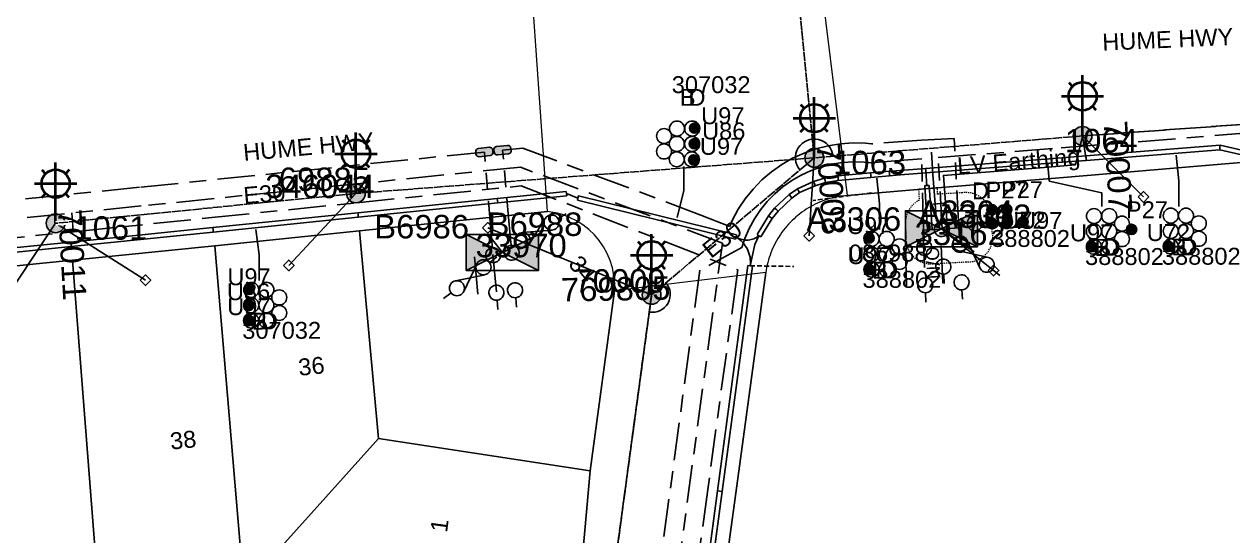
# Model space of a CAD drawing. Header units: metres. Extents: x 307881 to 309377, y 6244646 to 6245709.
# Drawn here: x 308327.4 to 308456.1, y 6245365.6 to 6245420.1 of the extents above; entities that cross this region are included whole.
import ezdxf
from ezdxf.enums import TextEntityAlignment as Align

# ---------------------------------------------------------------- set-up
doc = ezdxf.new("R2010")
doc.units = ezdxf.units.M
for name, pattern in [('Cable Exist OH', [1, 1, 0]), ('Cable Exist UG', [8.2, 4, -1.2, 1.8, -1.2]), ('DASHED', [0.75, 0.5, -0.25]), ('HIDDEN', [0.375, 0.25, -0.125]), ('HIDDEN2', [0.1875, 0.125, -0.0625])]:
    doc.linetypes.add(name, pattern=pattern)
doc.layers.get('0').update_dxf_attribs({"color": 6})
for name, color, linetype in [('_User Miscellaneous7', 7, 'Continuous'), ('Duct_SP_EXT', 7, 'Continuous'), ('Equip_HV_EXT', 7, 'Continuous'), ('Equip_LV_EXT', 7, 'Continuous'), ('Equip_SP_SL_EXT', 7, 'Continuous'), ('Mains_HV_EXT', 7, 'Continuous'), ('Mains_LV_EXT', 7, 'Continuous'), ('Mains_SL_EXT', 7, 'Continuous'), ('Services_SP_EXT', 7, 'Continuous'), ('Sub_SP_EXT', 7, 'Continuous'), ('SupportsOH_SP_TR_HV_LV_SL_EXT', 7, 'Continuous'), ('Trench_SP_EXT', 7, 'Continuous')]:
    doc.layers.add(name, color=color, linetype=linetype)
for name, color, linetype, lineweight in [('Cadastre Buildings_SP_EXT', 9, 'Continuous', 5), ('Cadastre Land Parcels_SP_EXT', 9, 'Continuous', 5), ('Cadastre Other Property_SP_EXT', 9, 'HIDDEN', 5), ('Cadastre Roads_SP_EXT', 9, 'Continuous', 5)]:
    doc.layers.add(name, color=color, linetype=linetype, lineweight=lineweight)
doc.layers.add('UNKNOWN_FEATURES', color=1, linetype='DASHED', plot=False)
doc.styles.add('iecARIAL', font='arial.ttf', dxfattribs={"height": 2})
doc.styles.add('POLE_LABEL', font='arial.ttf')
doc.styles.get("Standard").update_dxf_attribs({"font": 'arial.ttf'})
doc.styles.add('SWITCH_LABEL', font='arial.ttf', dxfattribs={"height": 2.5})
doc.linetypes.add('Cable E UG', pattern='A,6,-0.5,["E",Standard,S=1.7,R=0,X=0.5,Y=-1],-2.9', length=9.4)

# ---------------------------------------------------------------- blocks, each defined once
blk = doc.blocks.new('SUB_PADMOUNT_EXT')
for points in [[(0, 0), (-3.84, 1.92), (-3.84, -1.92)], [(0, 0), (3.84, 1.92), (3.84, -1.92)]]:
    blk.add_hatch(color=256).paths.add_polyline_path(points)
for p, q in [((3.84, 1.92), (-3.84, -1.92)), ((-3.84, 1.92), (3.84, -1.92))]:
    blk.add_line(p, q)
blk.add_lwpolyline([(-3.84, -1.92), (3.84, -1.92), (3.84, 1.92), (-3.84, 1.92)], close=True)
for tag, height, flags, p in [('ASSET_NUM', 2.5, 8, (2, 2)), ('STREET_CODE', 0.2, 9, (1.5, 0)), ('CONSTRUCTED_VOLTAGE', 0.2, 9, (1.5, -0.2)), ('OPERATING_VOLTAGE', 0.2, 9, (1.5, -0.6)), ('ORIENTATION', 0.2, 9, (1.5, -0.8)), ('OWNED_BY', 0.2, 9, (1.5, -1)), ('OPERATED_BY', 0.2, 9, (1.5, -1.2)), ('NO_PHASES', 0.2, 9, (1.5, -0.4)), ('SECONDARY_VOLTAGE', 0.2, 9, (1.5, -1.6)), ('STATE', 0.2, 9, (1.5, -1.8)), ('SUBSTATION_TYPE', 0.2, 9, (1.5, -2.2)), ('MAINTAINED_BY', 0.2, 9, (1.5, -1.4)), ('PARENT', 0.2, 9, (1.5, -2)), ('USAGE', 0.2, 9, (1.5, -2.4)), ('LEGEND', 0.2, 9, (1.5, -2.6)), ('STREETNAME', 0.2, 9, (1.5, -3)), ('SUBURB', 0.2, 9, (1.5, -3.2)), ('Z', 0.2, 1, (1.5, -3.6)), ('LOCATION', 0.2, 9, (1.5, -2.8)), ('NOTES', 0.2, 9, (1.5, -3.4))]:
    blk.add_attdef(tag, text='', height=height, dxfattribs=dict(flags=flags)).set_placement(p, align=Align.MIDDLE_LEFT)
blk = doc.blocks.new('DUCT_EXT')
blk.add_circle((0, 0.8), 0.8)
at = {"flags": 1}
blk.add_attdef('Z', (0, 0), '', height=0.2, dxfattribs=at)
at = {"flags": 9}
for tag, p in [('DUCT_CODE', (0, 0)), ('XSECT_TYPE', (0, -0.2)), ('STATE', (0, -0.6)), ('FB_REFERENCE', (0, -0.4)), ('NOTES', (0, -0.8))]:
    blk.add_attdef(tag, text='', height=0.2, dxfattribs=at).set_placement(p, align=Align.MIDDLE_LEFT)
blk = doc.blocks.new('SL_LANTERN_EXT')
at = {"lineweight": 40}
for p, q in [((0, 1.97), (0, 6.47)), ((-1.46, 5.68), (-1.06, 5.28)), ((1.46, 5.68), (1.06, 5.28)), ((-2.25, 4.22), (2.25, 4.22)), ((-1.46, 2.76), (-1.06, 3.16)), ((0, 0), (0, 2.72)), ((1.46, 2.76), (1.06, 3.16))]:
    blk.add_line(p, q, dxfattribs=at)
blk.add_circle((0, 4.22), 1.5, dxfattribs=at)
at = {"color": 7, "style": 'iecARIAL', "flags": 8}
blk.add_attdef('ASSET_NUM', (1.5, 1.5), '', height=2.5, dxfattribs=at)
for tag, p, height, flags in [('CONSTRUCTED_VOLTAGE', (0.98, -0.65), 0.2, 9), ('CONTROL_TYPE', (0.98, -0.85), 0.2, 9), ('LANTERN_PURPOSE', (0.98, -1.05), 0.2, 9), ('LANTERN_TYPE', (0.98, -1.25), 0.2, 9), ('NO_PHASES', (0.98, -1.45), 0.2, 9), ('LNUMBER', (2.18, -3.25), 2.5, 8), ('OPERATING_VOLTAGE', (0.98, -1.65), 0.2, 9), ('ORIENTATION', (0.98, -1.85), 0.2, 9), ('OWNED_BY', (0.98, -2.05), 0.2, 9), ('STATE', (0.98, -2.25), 0.2, 9), ('USAGE', (0.98, -2.45), 0.2, 9), ('CEXIST', (0.98, -2.65), 0.2, 9), ('CNEW', (0.98, -2.85), 0.2, 9), ('CNUMBER', (0.98, -3.05), 0.2, 9), ('CREMOVE', (0.98, -3.25), 0.2, 9), ('CREPLACE', (0.98, -3.45), 0.2, 9), ('LKINGHEIGHT', (0.98, -3.65), 0.2, 9), ('LBRACKET', (0.98, -3.85), 0.2, 9), ('LBRACKETVOCAB', (0.98, -4.05), 0.2, 9), ('LCATEGORY', (0.98, -4.25), 0.2, 9), ('LCHARGE1', (0.98, -4.45), 0.2, 9), ('LCHARGE1PERCENT', (0.98, -4.65), 0.2, 9), ('LCHARGE2', (0.98, -4.85), 0.2, 9), ('LCHARGE2PERCENT', (0.98, -5.05), 0.2, 9), ('LCHARGE3', (0.98, -5.25), 0.2, 9), ('LCHARGE3PERCENT', (0.98, -5.45), 0.2, 9), ('LEXIST', (0.98, -5.65), 0.2, 9), ('LLAMP', (0.98, -5.85), 0.2, 9), ('LLAMPVOCAB', (0.98, -6.05), 0.2, 9), ('LMAST', (0.98, -6.25), 0.2, 9), ('LMASTVOCAB', (0.98, -6.45), 0.2, 9), ('LNEW', (0.98, -6.65), 0.2, 9), ('LANTNUMBER', (0.98, -6.85), 0.2, 9), ('LOUTREACH', (0.98, -7.25), 0.2, 9), ('LOUTREACHVOCAB', (0.98, -7.45), 0.2, 9), ('LRATECODE', (0.98, -7.65), 0.2, 9), ('LREMOVE', (0.98, -7.85), 0.2, 9), ('LREPLACE', (0.98, -8.05), 0.2, 9), ('LTYPE', (0.98, -8.25), 0.2, 9), ('LTYPEVOCAB', (0.98, -8.45), 0.2, 9), ('LEGEND', (0.98, -8.65), 0.2, 9), ('LOCATION', (0.98, -8.85), 0.2, 9), ('NOTES', (0.98, -9.05), 0.2, 9), ('STREETNAME', (0.98, -9.25), 0.2, 9), ('SUBURB', (0.98, -9.45), 0.2, 1)]:
    blk.add_attdef(tag, p, '', height=height, dxfattribs=dict(flags=flags))
blk = doc.blocks.new('CCP_EXT')
at = {"flags": 9}
for tag, p in [('STATE', (0, -1.8)), ('LEGEND', (0, -1.4)), ('LIFE_SUPPORT', (0, -1.6)), ('NOTES', (0, -2))]:
    blk.add_attdef(tag, text='', height=0.2, dxfattribs=at).set_placement(p, align=Align.MIDDLE_LEFT)
blk.add_wipeout([(0, 0.57), (0.57, 0), (0, -0.57), (-0.57, 0)])
blk.add_lwpolyline([(-0.57, 0), (0, 0.57), (0.57, 0), (0, -0.57), (-0.57, 0)])
at = {"flags": 1}
blk.add_attdef('Z', (0, 0), '', height=0.2, dxfattribs=at)
at = {"flags": 9}
for tag, p in [('CCP_TYPE', (0, 0)), ('CONSTRUCTED_VOLTAGE', (0, -0.2)), ('OPERATING_VOLTAGE', (0, -0.6)), ('ORIENTATION', (0, -0.8)), ('OWNED_BY', (0, -1)), ('NO_PHASES', (0, -0.4)), ('USAGE', (0, -1.2))]:
    blk.add_attdef(tag, text='', height=0.2, dxfattribs=at).set_placement(p, align=Align.MIDDLE_LEFT)
blk = doc.blocks.new('POLE_EXT')
blk.add_hatch(color=256).paths.add_polyline_path([(-1, 0, 1), (1, 0, 1)])
blk.add_lwpolyline([(-1, 0, 1), (1, 0, 1)], format="xyb", close=True)
for tag, height, flags, p in [('pNumber', 2.5, 8, (-17.84, 2.07)), ('OWNED_BY', 0.2, 9, (1.35, -0.4)), ('SPECIAL_USE', 0.2, 9, (1.35, -0.8)), ('STATE', 0.2, 9, (1.35, -1)), ('PARENT', 0.2, 9, (1.35, -0.6)), ('USAGE', 0.2, 9, (1.35, -1.2)), ('cLV', 0.2, 9, (1.35, -1.4)), ('hDepth', 0.2, 9, (1.35, -1.6)), ('hDia', 0.2, 9, (1.35, -1.8)), ('cHV', 0.2, 9, (1.35, -2)), ('LBRACKET', 0.2, 9, (1.35, -2.2)), ('LExisting', 0.2, 9, (1.35, -2.4)), ('LANTNUMBER', 0.2, 9, (1.35, -2.6)), ('cLinedev', 0.2, 9, (1.35, -3.4)), ('pExisting', 0.2, 9, (1.35, -3.8)), ('LOther', 0.2, 9, (1.35, -2.8)), ('LRemove', 0.2, 9, (1.35, -3)), ('LEGEND', 0.2, 9, (1.35, -3.2)), ('LOCATION', 0.2, 9, (1.35, -3.6)), ('pFooting', 0.2, 9, (1.35, -4.4)), ('pNew', 0.2, 9, (1.35, -4.6)), ('pRelocate', 0.2, 9, (1.35, -5)), ('pRemove', 0.2, 9, (1.35, -5.2)), ('PFNUMBER', 0.2, 9, (1.35, -4)), ('NEWPFNUMBER', 0.2, 9, (1.35, -4.2)), ('pReplace', 0.2, 9, (1.35, -5.4)), ('pStay', 0.2, 9, (1.35, -5.6)), ('pType', 0.2, 9, (1.35, -5.8)), ('cspan', 0.2, 9, (1.35, -6)), ('STREETNAME', 0.2, 9, (1.35, -6.2)), ('SUBURB', 0.2, 9, (1.35, -6.4)), ('OPERATED_BY', 0.2, 9, (1.36, -7.01)), ('NOTES', 0.2, 9, (1.35, -6.6)), ('MAINTAINED_BY', 0.2, 9, (1.36, -6.81))]:
    blk.add_attdef(tag, text='', height=height, dxfattribs=dict(flags=flags)).set_placement(p, align=Align.MIDDLE_LEFT)
at = {"style": 'POLE_LABEL'}
for tag, height, flags, p in [('ASSET_NUM', 2.5, 8, (2, 2)), ('STRUCTURE_PLANT_NUMBER', 0.2, 9, (1.35, 0.03)), ('STREET_CODE', 0.2, 9, (1.35, -0.2))]:
    blk.add_attdef(tag, text='', height=height, dxfattribs=dict(at, flags=flags)).set_placement(p, align=Align.MIDDLE_LEFT)
at = {"flags": 1}
blk.add_attdef('Z', (1.35, -7.33), '', height=0.2, dxfattribs=at)
blk = doc.blocks.new('HV_STJ_EXT')
h = blk.add_hatch(color=256)
edge = h.paths.add_edge_path()
edge.add_ellipse((-0.59, 0.13), major_axis=(0.226, 0.226), ratio=1, start_angle=45, end_angle=135)
edge.add_line((-0.91, 0.13), (-0.91, -0.13))
edge.add_ellipse((-0.59, -0.13), major_axis=(0.226, 0.226), ratio=1, start_angle=135, end_angle=225)
edge.add_line((-0.59, -0.45), (0.59, -0.45))
edge.add_ellipse((0.59, -0.13), major_axis=(-0.226, 0.226), ratio=1, start_angle=135, end_angle=225)
edge.add_line((0.91, -0.13), (0.91, 0.13))
edge.add_ellipse((0.59, 0.13), major_axis=(-0.226, 0.226), ratio=1, start_angle=225, end_angle=315)
edge.add_line((0.59, 0.45), (-0.59, 0.45))
blk.add_lwpolyline([(-0.91, 0.13), (-0.91, -0.13, 0.414214), (-0.59, -0.45), (0.59, -0.45, 0.414214), (0.91, -0.13), (0.91, 0.13, 0.414214), (0.59, 0.45), (-0.59, 0.45, 0.414214)], format="xyb", close=True)
for tag, flags, p in [('ORIENTATION', 9, (1.5, 0)), ('Z', 1, (1.5, -0.8)), ('USAGE', 9, (1.5, -0.2)), ('LEGEND', 9, (1.5, -0.4)), ('NOTES', 9, (1.5, -0.6))]:
    blk.add_attdef(tag, text='', height=0.2, dxfattribs=dict(flags=flags)).set_placement(p, align=Align.MIDDLE_LEFT)
blk = doc.blocks.new('LV_UG_DFUSE_CLOSED_EXT')
for points in [[(1, 0), (0, 0)], [(5.04, 0.73), (2.16, -0.72)], [(5.05, -0.71), (2.16, 0.72)], [(6.2, 0.01), (7.2, 0.01)]]:
    blk.add_lwpolyline(points)
for centre in [(1.8, 0), (5.4, 0.01)]:
    blk.add_circle(centre, 0.8)
at = {"flags": 9}
for tag, p in [('ACTUAL_STATUS', (0, 0)), ('CONSTRUCTED_VOLTAGE', (0, -0.2)), ('OPERATING_VOLTAGE', (0, -0.6)), ('ORIENTATION', (0, -0.8)), ('STATE', (0, -1)), ('SWITCH_TYPE', (0, -1.2)), ('NO_PHASES', (0, -0.4)), ('USAGE', (0, -1.4)), ('NOTES', (0, -1.6))]:
    blk.add_attdef(tag, text='', height=0.2, dxfattribs=at).set_placement(p, align=Align.MIDDLE_LEFT)
at = {"flags": 1}
blk.add_attdef('Z', (0, 0), '', height=0.2, dxfattribs=at)
blk = doc.blocks.new('SWG_HOLEC_SU_EXT')
blk.add_line((1.8, -2), (5.8, -2))
for points in [[(1, 0), (0, 0)], [(6.6, 0), (7.6, 0)]]:
    blk.add_lwpolyline(points)
for points in [[(1.8, -0.8, 1), (1.8, 0.8, 1)], [(5.8, -0.8, 1), (5.8, 0.8, 1)]]:
    blk.add_lwpolyline(points, format="xyb", close=True)
at = {"style": 'SWITCH_LABEL', "flags": 8}
blk.add_attdef('ASSET_NUM', text='', height=2.5, rotation=179.9544, dxfattribs=at).set_placement((-2.4, 0), align=Align.MIDDLE_LEFT)
at = {"flags": 1}
blk.add_attdef('Z', (0, 0), '', height=0.2, dxfattribs=at)
at = {"flags": 9}
for tag, p in [('ACTUAL_STATUS', (0, -0.4)), ('CONSTRUCTED_VOLTAGE', (0, -0.6)), ('OPERATING_VOLTAGE', (0, -1)), ('ORIENTATION', (0, -1.2)), ('NO_PHASES', (0, -0.8)), ('OWNED_BY', (0, -1.4)), ('STATE', (0, -1.8)), ('SWITCH_TYPE', (0, -2)), ('STREETNAME', (0, -2.6)), ('PARENT', (0, -1.6)), ('USAGE', (0, -2.2)), ('LOCATION', (0, -2.4)), ('SUBURB', (0, -2.8)), ('NOTES', (0, -3))]:
    blk.add_attdef(tag, text='', height=0.2, dxfattribs=at).set_placement(p, align=Align.MIDDLE_LEFT)
at = {"style": 'SWITCH_LABEL', "flags": 9}
blk.add_attdef('STREET_CODE', text='', height=0.2, dxfattribs=at).set_placement((0, -0.2), align=Align.MIDDLE_LEFT)
blk = doc.blocks.new('SWG_HOLEC_SU_NO_EXT')
blk.add_line((1.8, -2), (5.8, -2))
for points in [[(1, 0), (0, 0)], [(6.6, 0), (7.6, 0)]]:
    blk.add_lwpolyline(points)
for points in [[(1.8, -0.8, 1), (1.8, 0.8, 1)], [(5.8, -0.8, 1), (5.8, 0.8, 1)]]:
    blk.add_lwpolyline(points, format="xyb", close=True)
at = {"insert": (5.31, -3.64), "char_height": 1.4, "width": 3.8863, "attachment_point": 1, "rotation": 180}
blk.add_mtext('{\\fArial|b0|i0|c0|p34;N/O}', dxfattribs=at)
at = {"style": 'SWITCH_LABEL', "flags": 8}
blk.add_attdef('ASSET_NUM', text='', height=2.5, rotation=179.9544, dxfattribs=at).set_placement((-2.4, 0), align=Align.MIDDLE_LEFT)
at = {"flags": 1}
blk.add_attdef('Z', (0, 0), '', height=0.2, dxfattribs=at)
at = {"flags": 9}
for tag, p in [('ACTUAL_STATUS', (0, -0.4)), ('CONSTRUCTED_VOLTAGE', (0, -0.6)), ('OPERATING_VOLTAGE', (0, -1)), ('ORIENTATION', (0, -1.2)), ('NO_PHASES', (0, -0.8)), ('OWNED_BY', (0, -1.4)), ('STATE', (0, -1.8)), ('SWITCH_TYPE', (0, -2)), ('STREETNAME', (0, -2.6)), ('PARENT', (0, -1.6)), ('USAGE', (0, -2.2)), ('LOCATION', (0, -2.4)), ('SUBURB', (0, -2.8)), ('NOTES', (0, -3))]:
    blk.add_attdef(tag, text='', height=0.2, dxfattribs=at).set_placement(p, align=Align.MIDDLE_LEFT)
at = {"style": 'SWITCH_LABEL', "flags": 9}
blk.add_attdef('STREET_CODE', text='', height=0.2, dxfattribs=at).set_placement((0, -0.2), align=Align.MIDDLE_LEFT)
blk = doc.blocks.new('End Shackle_EXT')
at = {"flags": 9}
for tag, p in [('OWNED_BY', (0, -1)), ('STATE', (0, -1.2)), ('USAGE', (0, -1.4)), ('NOTES', (0, -1.6))]:
    blk.add_attdef(tag, text='', height=0.2, dxfattribs=at).set_placement(p, align=Align.MIDDLE_LEFT)
blk.add_wipeout([(0, 0.25), (1.81, 0.25), (1.82, -0.25), (0, -0.25)])
blk.add_line((1.81, -1), (1.81, 1))
at = {"flags": 1}
blk.add_attdef('Z', (0, 0), '', height=0.2, dxfattribs=at)
at = {"flags": 9}
for tag, p in [('CONNECTOR_TYPE', (0, 0)), ('CONSTRUCTED_VOLTAGE', (0, -0.2)), ('OPERATING_VOLTAGE', (0, -0.6)), ('ORIENTATION', (0, -0.8)), ('NO_PHASES', (0, -0.4))]:
    blk.add_attdef(tag, text='', height=0.2, dxfattribs=at).set_placement(p, align=Align.MIDDLE_LEFT)
blk = doc.blocks.new('CABLE_LARGE_EXT')
h = blk.add_hatch(color=256)
edge = h.paths.add_edge_path()
edge.add_arc((0, 0.55), 0.55, 0, 360)
blk.add_circle((0, 0.55), 0.55)
at = {"flags": 1}
blk.add_attdef('Z', (0, 0), '', height=0.2, dxfattribs=at)
at = {"flags": 9}
for tag, p in [('COND_CODE', (0, 0)), ('STATE', (0, -0.4)), ('XSECT_SIZE', (0, -0.6)), ('FB_REFERENCE', (0, -0.2)), ('NOTES', (0, -0.8))]:
    blk.add_attdef(tag, text='', height=0.2, dxfattribs=at).set_placement(p, align=Align.MIDDLE_LEFT)

msp = doc.modelspace()

# ---------------------------------------------------------------- linework, layer by layer
at = {"layer": '_User Miscellaneous7'}
for points in [[(308442.15, 6245400.64), (308442.15, 6245402.1), (308436.57, 6245403.35), (308436.4, 6245405.15)], [(308450.36, 6245400.65), (308450.36, 6245403.38), (308450.07, 6245406.11)], [(308397.66, 6245404.89), (308397.65, 6245402.34), (308396.92, 6245399.46)], [(308418.48, 6245398.18), (308418.48, 6245400.92), (308418.2, 6245403.65)], [(308427.57, 6245398.77), (308426.84, 6245398.71), (308425.49, 6245400.98), (308424.2, 6245400.89)], [(308352.42, 6245392.75), (308352.42, 6245395.49), (308352.05, 6245398.17)]]:
    msp.add_lwpolyline(points, dxfattribs=at)
at = {"layer": 'Cadastre Land Parcels_SP_EXT', "linetype": 'Continuous'}
for points in [[(308390.25, 6245391.67), (308390.26, 6245392.48), (308390.19, 6245393.29), (308390.04, 6245394.09), (308389.8, 6245394.87), (308389.49, 6245395.62), (308389.1, 6245396.33), (308388.64, 6245397), (308388.12, 6245397.62), (308387.53, 6245398.19), (308386.89, 6245398.69), (308386.2, 6245399.12), (308385.47, 6245399.48), (308384.71, 6245399.77), (308383.93, 6245399.97), (308383.12, 6245400.09), (308363.12, 6245398.05), (308365.13, 6245375.92), (308387.66, 6245372.5), (308390.25, 6245391.67)], [(308365.13, 6245375.92), (308363.12, 6245398.05), (308347.68, 6245396.46), (308350.77, 6245359.97), (308365.13, 6245375.92)], [(308350.77, 6245359.97), (308347.68, 6245396.46), (308332.55, 6245394.92), (308335.11, 6245362.14), (308348.96, 6245360.22), (308350.77, 6245359.97)], [(308335.11, 6245362.14), (308332.55, 6245394.92), (308323.74, 6245394.04), (308319.57, 6245392.57), (308316.45, 6245389.63), (308314.67, 6245384.57), (308312.09, 6245365.36), (308335.11, 6245362.14)], [(308387.66, 6245372.5), (308365.13, 6245375.92), (308350.77, 6245359.97), (308386.11, 6245355.04), (308387.66, 6245372.5)]]:
    msp.add_lwpolyline(points, close=True, dxfattribs=at)
at = {"layer": 'Cadastre Roads_SP_EXT', "linetype": 'Continuous'}
msp.add_lwpolyline([(308403.17, 6245370.1), (308406.38, 6245393.6), (308397.17, 6245392.5), (308390.25, 6245391.67), (308387.66, 6245372.5), (308386.11, 6245355.04), (308383.65, 6245337.43), (308381.09, 6245319.11), (308378.8, 6245302.71), (308375.87, 6245281.67), (308373.01, 6245264.18), (308379.9, 6245262.97), (308388.45, 6245261.46), (308390.98, 6245279.58), (308393.7, 6245300.19), (308396.03, 6245317.85), (308398.42, 6245335.27), (308400.84, 6245353.04), (308403.17, 6245370.1)], close=True, dxfattribs=at)
at = {"layer": 'Duct_SP_EXT'}
for p, q in [((308440.46, 6245406.02), (308454.76, 6245407.16)), ((308440.5, 6245405.54), (308454.73, 6245406.68)), ((308454.73, 6245406.68), (308454.74, 6245406.92)), ((308454.73, 6245406.68), (308460.39, 6245405.36)), ((308454.76, 6245407.16), (308454.74, 6245406.92)), ((308454.76, 6245407.16), (308460.43, 6245405.85)), ((308423.39, 6245404.69), (308437.93, 6245405.81)), ((308423.43, 6245404.21), (308437.97, 6245405.34)), ((308437.93, 6245405.81), (308440.46, 6245406.02)), ((308437.93, 6245405.81), (308437.95, 6245405.57)), ((308437.97, 6245405.34), (308437.95, 6245405.57)), ((308437.97, 6245405.34), (308440.5, 6245405.54)), ((308440.46, 6245406.02), (308440.48, 6245405.78)), ((308440.46, 6245406.02), (308440.48, 6245405.78)), ((308440.5, 6245405.54), (308440.48, 6245405.78)), ((308440.5, 6245405.54), (308440.48, 6245405.78)), ((308412.63, 6245403.64), (308414.04, 6245403.89)), ((308414.04, 6245403.89), (308417.54, 6245404.22)), ((308414.04, 6245403.89), (308414.07, 6245403.65)), ((308417.54, 6245404.22), (308419.52, 6245404.39)), ((308417.54, 6245404.22), (308417.56, 6245403.98)), ((308417.58, 6245403.74), (308417.56, 6245403.98)), ((308417.58, 6245403.74), (308419.56, 6245403.91)), ((308419.52, 6245404.39), (308420.21, 6245404.44)), ((308419.52, 6245404.39), (308419.54, 6245404.15)), ((308419.56, 6245403.91), (308419.54, 6245404.15)), ((308419.56, 6245403.91), (308420.25, 6245403.96)), ((308420.21, 6245404.44), (308423.39, 6245404.69)), ((308420.21, 6245404.44), (308420.21, 6245404.44)), ((308420.21, 6245404.44), (308420.23, 6245404.2)), ((308420.21, 6245404.44), (308420.23, 6245404.2)), ((308420.25, 6245403.96), (308420.23, 6245404.2)), ((308420.25, 6245403.96), (308420.23, 6245404.2)), ((308420.25, 6245403.96), (308423.43, 6245404.21)), ((308420.25, 6245403.96), (308420.25, 6245403.96)), ((308423.39, 6245404.69), (308423.41, 6245404.45)), ((308423.39, 6245404.69), (308423.41, 6245404.45)), ((308423.43, 6245404.21), (308423.41, 6245404.45)), ((308423.43, 6245404.21), (308423.41, 6245404.45)), ((308408.86, 6245401.91), (308409.74, 6245402.53)), ((308409.74, 6245402.53), (308411.47, 6245403.29)), ((308409.74, 6245402.53), (308409.86, 6245402.32)), ((308409.98, 6245402.11), (308411.64, 6245402.84)), ((308411.47, 6245403.29), (308412.63, 6245403.64)), ((308411.47, 6245403.29), (308411.55, 6245403.07)), ((308411.64, 6245402.84), (308411.55, 6245403.07)), ((308411.64, 6245402.84), (308412.74, 6245403.18)), ((308412.63, 6245403.64), (308412.69, 6245403.41)), ((308412.74, 6245403.18), (308412.69, 6245403.41)), ((308412.74, 6245403.18), (308414.1, 6245403.42)), ((308414.1, 6245403.42), (308414.07, 6245403.65)), ((308414.1, 6245403.42), (308417.58, 6245403.74)), ((308423.3, 6245402.86), (308423.54, 6245402.87)), ((308423.6, 6245398.18), (308423.3, 6245402.86)), ((308423.78, 6245402.89), (308423.54, 6245402.87)), ((308424.08, 6245398.21), (308423.78, 6245402.89)), ((308377.78, 6245401.5), (308362.93, 6245399.98)), ((308385.12, 6245402.25), (308377.78, 6245401.5)), ((308377.78, 6245401.5), (308377.81, 6245401.26)), ((308377.78, 6245401.5), (308377.81, 6245401.26)), ((308377.83, 6245401.02), (308377.81, 6245401.26)), ((308377.83, 6245401.02), (308377.81, 6245401.26)), ((308385.17, 6245401.77), (308377.83, 6245401.02)), ((308385.12, 6245402.25), (308385.15, 6245402.01)), ((308385.17, 6245401.77), (308385.15, 6245402.01)), ((308386.31, 6245401.31), (308386.37, 6245401.54)), ((308386.31, 6245401.31), (308403.15, 6245397.16)), ((308386.42, 6245401.77), (308386.37, 6245401.54)), ((308386.42, 6245401.77), (308403.27, 6245397.62)), ((308407.32, 6245400.47), (308408.86, 6245401.91)), ((308407.68, 6245400.14), (308409.16, 6245401.53)), ((308408.86, 6245401.91), (308409.01, 6245401.72)), ((308409.16, 6245401.53), (308409.01, 6245401.72)), ((308409.16, 6245401.53), (308409.98, 6245402.11)), ((308409.98, 6245402.11), (308409.86, 6245402.32)), ((308362.93, 6245399.98), (308347.48, 6245398.39)), ((308362.93, 6245399.98), (308362.95, 6245399.74)), ((308406.65, 6245399.64), (308407.32, 6245400.47)), ((308407.04, 6245399.36), (308407.68, 6245400.14)), ((308407.32, 6245400.47), (308407.5, 6245400.3)), ((308407.68, 6245400.14), (308407.5, 6245400.3)), ((308362.98, 6245399.5), (308347.53, 6245397.91)), ((308362.98, 6245399.5), (308362.95, 6245399.74)), ((308405.44, 6245397.66), (308406.65, 6245399.64)), ((308405.85, 6245397.41), (308407.04, 6245399.36)), ((308406.65, 6245399.64), (308406.85, 6245399.5)), ((308407.04, 6245399.36), (308406.85, 6245399.5)), ((308347.48, 6245398.39), (308347.51, 6245398.15)), ((308347.53, 6245397.91), (308347.51, 6245398.15)), ((308403.15, 6245397.16), (308403.21, 6245397.39)), ((308403.27, 6245397.62), (308403.21, 6245397.39)), ((308405.44, 6245397.66), (308405.65, 6245397.53)), ((308405.85, 6245397.41), (308405.65, 6245397.53)), ((308423.6, 6245398.18), (308423.84, 6245398.19)), ((308424.08, 6245398.21), (308423.84, 6245398.19)), ((308332.36, 6245396.85), (308323.55, 6245395.97)), ((308332.4, 6245396.38), (308323.6, 6245395.49)), ((308332.36, 6245396.85), (308332.38, 6245396.62)), ((308332.4, 6245396.38), (308332.38, 6245396.62)), ((308401.25, 6245370.37), (308404.48, 6245394.35)), ((308401.73, 6245370.3), (308404.96, 6245394.29)), ((308404.48, 6245394.35), (308404.72, 6245394.32)), ((308404.96, 6245394.29), (308404.72, 6245394.32)), ((308398.92, 6245353.3), (308401.25, 6245370.37)), ((308401.25, 6245370.37), (308401.49, 6245370.33)), ((308401.73, 6245370.3), (308401.49, 6245370.33)), ((308399.4, 6245353.23), (308401.73, 6245370.3))]:
    msp.add_line(p, q, dxfattribs=at)
at = {"layer": 'Mains_HV_EXT', "linetype": 'Cable E UG'}
for points in [[(308425.66, 6245399.19), (308425.3, 6245403.94), (308425.3, 6245403.94), (308435.6, 6245404.74), (308439.36, 6245405.08), (308440.12, 6245408.12)], [(308424.17, 6245404.07), (308424.03, 6245406.44)], [(308424.54, 6245399.11), (308424.17, 6245404.06)]]:
    msp.add_lwpolyline(points, dxfattribs=at)
at = {"layer": 'Mains_HV_EXT', "linetype": 'Cable Exist UG'}
msp.add_lwpolyline([(308378.32, 6245395.73), (308379.15, 6245397.5), (308378.34, 6245406.64)], dxfattribs=at)
at = {"layer": 'Mains_LV_EXT', "linetype": 'Cable Exist OH'}
for points in [[(308405.95, 6245477.09), (308409.22, 6245431.61), (308409.79, 6245423.67), (308411.54, 6245405.82)], [(308475.7, 6245410.72), (308440.11, 6245408.15)], [(308440.11, 6245408.15), (308411.54, 6245405.82)], [(308411.54, 6245405.82), (308362.72, 6245402.03)], [(308390.07, 6245360.66), (308394.21, 6245391.22)]]:
    msp.add_lwpolyline(points, dxfattribs=at)
at = {"layer": 'Mains_LV_EXT', "linetype": 'Continuous'}
for points in [[(308413.53, 6245405.98, 1.37415), (308410.01, 6245404.53)], [(308394.01, 6245389.4, 0.699822), (308395.74, 6245392.51)]]:
    msp.add_lwpolyline(points, format="xyb", dxfattribs=at)
at = {"layer": 'Mains_SL_EXT', "linetype": 'Cable Exist OH'}
for points in [[(308440.11, 6245408.15), (308475.7, 6245410.72)], [(308440.11, 6245408.15), (308411.54, 6245405.82)], [(308411.54, 6245405.82), (308362.72, 6245402.03)], [(308394.21, 6245391.22), (308390.07, 6245360.66), (308385.46, 6245323.38), (308381.42, 6245295.11)]]:
    msp.add_lwpolyline(points, dxfattribs=at)
at = {"layer": 'Services_SP_EXT'}
msp.add_lwpolyline([(308330.74, 6245398.85), (308325.76, 6245391.34)], dxfattribs=at)
at = {"layer": 'Trench_SP_EXT', "linetype": 'Cable Exist UG'}
for points in [[(308440.45, 6245405.85), (308440.12, 6245408.15)], [(308423.52, 6245402.79), (308423.41, 6245404.44)], [(308385.15, 6245402.01), (308386.37, 6245401.54)], [(308405.65, 6245397.53), (308405.21, 6245396.58), (308404.72, 6245394.32)], [(308425.28, 6245398.11), (308428.64, 6245395.77)]]:
    msp.add_lwpolyline(points, dxfattribs=at)
for points in [[(308403.21, 6245397.39, -0.294795), (308404.72, 6245394.32)], [(308403.31, 6245397.35, 0.318192), (308405.65, 6245397.53)]]:
    msp.add_lwpolyline(points, format="xyb", dxfattribs=at)
at = {"layer": 'UNKNOWN_FEATURES'}
for points in [[(308417.64, 6245402.08), (308411.43, 6245401.29)], [(308404.72, 6245394.32), (308409.36, 6245394.26)]]:
    msp.add_lwpolyline(points, dxfattribs=at)

# ---------------------------------------------------------------- block references
at = {"layer": '_User Miscellaneous7'}
for name, p, rotation in [('DUCT_EXT', (308397.72, 6245408.93), 89.56263612789712), ('DUCT_EXT', (308399.34, 6245408.93), 89.56263612789712), ('DUCT_EXT', (308396.34, 6245408.13), 89.56263612789712), ('DUCT_EXT', (308397.7, 6245407.3), 89.56263612789712), ('DUCT_EXT', (308399.33, 6245407.29), 89.56263612789712), ('CABLE_LARGE_EXT', (308399.32, 6245407.31), 89.7258714784417), ('DUCT_EXT', (308396.34, 6245406.49), 89.56263612789712), ('DUCT_EXT', (308397.69, 6245405.66), 89.56263612789712), ('DUCT_EXT', (308399.3, 6245405.65), 89.56263612789712), ('CABLE_LARGE_EXT', (308399.26, 6245405.59), 89.56263612789712), ('DUCT_EXT', (308440.53, 6245399.62), 269.9999999999998), ('DUCT_EXT', (308442.15, 6245399.62), 269.9999999999998), ('DUCT_EXT', (308448.71, 6245399.66), 269.9999999999998), ('DUCT_EXT', (308450.33, 6245399.66), 269.9999999999998), ('DUCT_EXT', (308440.52, 6245397.98), 269.9999999999998), ('DUCT_EXT', (308442.15, 6245397.99), 269.9999999999998), ('DUCT_EXT', (308443.51, 6245398.81), 269.9999999999998), ('DUCT_EXT', (308448.7, 6245398.02), 269.9999999999998), ('DUCT_EXT', (308450.33, 6245398.02), 269.9999999999998), ('DUCT_EXT', (308451.69, 6245398.84), 269.9999999999998), ('DUCT_EXT', (308416.84, 6245397.19), 269.9999999999998), ('DUCT_EXT', (308418.45, 6245397.19), 269.9999999999998), ('DUCT_EXT', (308443.51, 6245397.16), 269.9999999999998), ('DUCT_EXT', (308451.69, 6245397.2), 269.9999999999998), ('DUCT_EXT', (308416.83, 6245395.55), 269.9999999999998), ('DUCT_EXT', (308418.46, 6245395.56), 269.9999999999998), ('DUCT_EXT', (308419.81, 6245396.38), 269.9999999999998), ('DUCT_EXT', (308440.52, 6245396.35), 269.9999999999998), ('CABLE_LARGE_EXT', (308440.52, 6245396.35), 269.9999999999998), ('DUCT_EXT', (308442.14, 6245396.35), 269.9999999999998), ('DUCT_EXT', (308448.7, 6245396.38), 269.9999999999998), ('CABLE_LARGE_EXT', (308448.7, 6245396.38), 269.9999999999998), ('DUCT_EXT', (308450.32, 6245396.39), 269.9999999999998), ('DUCT_EXT', (308419.82, 6245394.73), 269.9999999999998), ('DUCT_EXT', (308416.83, 6245393.92), 269.9999999999998), ('CABLE_LARGE_EXT', (308416.83, 6245393.92), 269.9999999999998), ('DUCT_EXT', (308418.45, 6245393.92), 269.9999999999998), ('DUCT_EXT', (308350.78, 6245391.76), 269.9999999999998), ('DUCT_EXT', (308352.39, 6245391.77), 269.9999999999998), ('DUCT_EXT', (308352.39, 6245390.13), 269.9999999999998), ('DUCT_EXT', (308353.75, 6245390.95), 269.9999999999998), ('DUCT_EXT', (308350.77, 6245390.13), 269.9999999999998), ('CABLE_LARGE_EXT', (308350.78, 6245390.11), 270.1632353381295), ('DUCT_EXT', (308353.76, 6245389.3), 269.9999999999998), ('DUCT_EXT', (308350.76, 6245388.49), 269.9999999999998), ('CABLE_LARGE_EXT', (308350.76, 6245388.49), 269.9999999999998), ('DUCT_EXT', (308352.39, 6245388.5), 269.9999999999998)]:
    msp.add_blockref(name, p, dxfattribs=dict(at, rotation=rotation))
for name, p in [('CABLE_LARGE_EXT', (308398.81, 6245408.43)), ('CABLE_LARGE_EXT', (308430.46, 6245399.74)), ('CABLE_LARGE_EXT', (308432.02, 6245399.78)), ('DUCT_EXT', (308428.64, 6245398.05)), ('CABLE_LARGE_EXT', (308430.35, 6245398.39)), ('CABLE_LARGE_EXT', (308432.11, 6245398.45)), ('CABLE_LARGE_EXT', (308433.78, 6245398.44)), ('CABLE_LARGE_EXT', (308445.33, 6245397.64)), ('CABLE_LARGE_EXT', (308417.36, 6245396.73)), ('CABLE_LARGE_EXT', (308351.35, 6245391.25))]:
    msp.add_blockref(name, p, dxfattribs=at)
at = {"layer": 'Equip_HV_EXT'}
for p, rotation in [((308376.4, 6245406.44), 185.8433630829591), ((308378.34, 6245406.64), 5.843363079563703)]:
    msp.add_blockref('HV_STJ_EXT', p, dxfattribs=dict(at, rotation=rotation))
at = {"layer": 'Equip_LV_EXT'}
for p, rotation in [((308378.95, 6245396.12), 31.24254429572883), ((308377.73, 6245395.27), 217.9909038303391)]:
    msp.add_blockref('LV_UG_DFUSE_CLOSED_EXT', p, dxfattribs=dict(at, rotation=rotation))
at = {"layer": 'Equip_SP_SL_EXT'}
ref = msp.add_blockref('SL_LANTERN_EXT', (308440.11, 6245408.15), dxfattribs=at)
ref.add_attrib('ASSET_NUM', '70007', dxfattribs={"layer": '0', "height": 2.5, "rotation": 273.418, "style": 'iecARIAL'}).set_placement((308441.61, 6245409.65), align=Align.BOTTOM_LEFT)
ref = msp.add_blockref('SL_LANTERN_EXT', (308411.54, 6245405.82), dxfattribs=at)
ref.add_attrib('ASSET_NUM', '70008', dxfattribs={"layer": '0', "height": 2.5, "rotation": 273.69, "style": 'iecARIAL'}).set_placement((308413.04, 6245407.32), align=Align.MIDDLE_LEFT)
ref = msp.add_blockref('SL_LANTERN_EXT', (308362.72, 6245402.03), dxfattribs=at)
ref.add_attrib('ASSET_NUM', '69885', dxfattribs={"layer": '0', "height": 2.5, "rotation": 359.9781, "style": 'iecARIAL'}).set_placement((308364.22, 6245403.53), align=Align.MIDDLE_RIGHT)
ref = msp.add_blockref('SL_LANTERN_EXT', (308330.74, 6245398.85), dxfattribs=at)
ref.add_attrib('ASSET_NUM', '70011', dxfattribs={"layer": '0', "height": 2.5, "rotation": 273.3213, "style": 'iecARIAL'}).set_placement((308332.24, 6245400.35), align=Align.MIDDLE_LEFT)
ref = msp.add_blockref('SL_LANTERN_EXT', (308394.21, 6245391.22), dxfattribs=at)
ref.add_attrib('ASSET_NUM', '70009', dxfattribs={"layer": '0', "height": 2.5, "rotation": 0.0823, "style": 'iecARIAL'}).set_placement((308395.71, 6245392.72), align=Align.MIDDLE_RIGHT)
at = {"layer": 'Services_SP_EXT'}
msp.add_blockref('CCP_EXT', (308430.64, 6245393.82), dxfattribs=at)
at = {"layer": 'Sub_SP_EXT'}
ref = msp.add_blockref('SUB_PADMOUNT_EXT', (308425.08, 6245398.27), dxfattribs=at)
ref.add_attrib('ASSET_NUM', '33162', dxfattribs={"layer": '0', "height": 2.5}).set_placement((308427.08, 6245399.02), align=Align.TOP_CENTER)
ref = msp.add_blockref('SUB_PADMOUNT_EXT', (308378.32, 6245395.73), dxfattribs=at)
ref.add_attrib('ASSET_NUM', '33970', dxfattribs={"layer": '0', "height": 2.5}).set_placement((308380.32, 6245396.48), align=Align.MIDDLE_CENTER)
at = {"layer": 'SupportsOH_SP_TR_HV_LV_SL_EXT'}
ref = msp.add_blockref('POLE_EXT', (308440.11, 6245408.15), dxfattribs=at)
ref.add_attrib('ASSET_NUM', '1064', dxfattribs={"layer": '0', "height": 2.5, "rotation": 359.9901, "style": 'POLE_LABEL'}).set_placement((308442.11, 6245408.9), align=Align.TOP_CENTER)
ref = msp.add_blockref('POLE_EXT', (308411.54, 6245405.82), dxfattribs=at)
ref.add_attrib('ASSET_NUM', '1063', dxfattribs={"layer": '0', "height": 2.5, "rotation": 359.9954, "style": 'POLE_LABEL'}).set_placement((308413.54, 6245406.57), align=Align.TOP_LEFT)
ref = msp.add_blockref('POLE_EXT', (308362.72, 6245402.03), dxfattribs=at)
ref.add_attrib('ASSET_NUM', '346044', dxfattribs={"layer": '0', "height": 2.5, "style": 'POLE_LABEL'}).set_placement((308364.72, 6245402.78), align=Align.MIDDLE_RIGHT)
ref = msp.add_blockref('POLE_EXT', (308330.74, 6245398.85), dxfattribs=at)
ref.add_attrib('ASSET_NUM', '1061', dxfattribs={"layer": '0', "height": 2.5, "rotation": 359.9809, "style": 'POLE_LABEL'}).set_placement((308332.74, 6245399.6), align=Align.TOP_LEFT)
ref = msp.add_blockref('POLE_EXT', (308394.21, 6245391.22), dxfattribs=at)
ref.add_attrib('ASSET_NUM', '769805', dxfattribs={"layer": '0', "height": 2.5, "rotation": 1, "style": 'POLE_LABEL'}).set_placement((308396.21, 6245391.97), align=Align.MIDDLE_RIGHT)

# ---------------------------------------------------------------- texts
at = {"layer": '_User Miscellaneous7'}
for s, p in [('307032', (308396.36, 6245412.71)), ('B', (308397.22, 6245411.36)), ('D', (308398.14, 6245411.36)), ('U97', (308399.49, 6245409.4)), ('U86', (308399.59, 6245407.78)), ('U97', (308399.36, 6245406.14)), ('D', (308428.33, 6245401.4)), ('P27', (308429.78, 6245401.49)), ('P27', (308431.42, 6245401.53)), ('U97', (308429.58, 6245398.23)), ('U72', (308431.56, 6245398.29)), ('U97', (308433.35, 6245398.25)), ('U97', (308415.03, 6245397.7)), ('U97', (308438.77, 6245396.93)), ('U72', (308446.95, 6245396.96)), ('388802', (308430.38, 6245396.33)), ('U97', (308415.07, 6245394.5)), ('388802', (308440.38, 6245394.41)), ('B', (308441.39, 6245395.38)), ('D', (308442.36, 6245395.4)), ('388802', (308448.56, 6245394.44)), ('B', (308449.57, 6245395.42)), ('D', (308450.54, 6245395.43)), ('U97', (308349.03, 6245392.25)), ('388802', (308416.68, 6245391.98)), ('B', (308417.7, 6245392.95)), ('D', (308418.67, 6245392.97)), ('U86', (308348.98, 6245390.66)), ('U97', (308349.01, 6245389.07)), ('307032', (308350.62, 6245386.55)), ('B', (308351.64, 6245387.52)), ('D', (308352.6, 6245387.54))]:
    msp.add_text(s, height=1.8, dxfattribs=at).set_placement(p)
for s, rotation, p in [('LV Earthing', 4.4642, (308426.83, 6245404.06)), ('E30', 4.7231, (308350.82, 6245400.9)), ('E30', 39.0122, (308400.55, 6245395.03))]:
    msp.add_text(s, height=1.8, rotation=rotation, dxfattribs=at).set_placement(p)
at = {"layer": 'Cadastre Land Parcels_SP_EXT'}
for s, rotation, p in [('34', 310.2206, (308385.25, 6245394.46)), ('36', 5.8833, (308356.68, 6245382.6)), ('38', 5.8045, (308343.02, 6245374.74)), ('1', 82.2606, (308372.42, 6245365.86))]:
    msp.add_text(s, height=1.8, rotation=rotation, dxfattribs=at).set_placement(p)
at = {"layer": 'Cadastre Other Property_SP_EXT'}
msp.add_text('086988', height=1.8, dxfattribs=at).set_placement((308415.22, 6245394.78))
at = {"layer": 'Cadastre Roads_SP_EXT'}
for rotation, p in [(2.5871, (308442.25, 6245417.22)), (5.2305, (308350.8, 6245405.48))]:
    msp.add_text('HUME HWY', height=1.8, rotation=rotation, dxfattribs=at).set_placement(p)

# ---------------------------------------------------------------- next in the draw order: block references
at = {"layer": 'Services_SP_EXT'}
for p in [(308446.59, 6245401.65), (308376.77, 6245398.35), (308410.98, 6245397.52), (308355.57, 6245394.36), (308430.64, 6245393.82), (308340.31, 6245392.79)]:
    msp.add_blockref('CCP_EXT', p, dxfattribs=at)

# ---------------------------------------------------------------- next in the draw order: linework, layer by layer
at = {"layer": 'Cadastre Other Property_SP_EXT', "linetype": 'HIDDEN2'}
msp.add_lwpolyline([(308422.65, 6245402.46), (308422.71, 6245401.32), (308422.71, 6245401.32, 0.286504), (308421.24, 6245398.76), (308421.24, 6245398.76), (308421.31, 6245397.39), (308421.31, 6245397.39, 0.491102), (308424.46, 6245394.57), (308424.46, 6245394.57), (308427.65, 6245394.74), (308427.65, 6245394.74, 0.499317), (308430.5, 6245397.9), (308430.5, 6245397.9), (308430.43, 6245399.27), (308430.43, 6245399.27, 0.468437), (308427.27, 6245402.09), (308427.27, 6245402.09), (308424.68, 6245401.95), (308424.64, 6245402.62), (308422.65, 6245402.46)], format="xyb", close=True, dxfattribs=at)
at = {"layer": 'Services_SP_EXT'}
msp.add_lwpolyline([(308425.08, 6245398.27), (308430.64, 6245393.82)], dxfattribs=at)

# ---------------------------------------------------------------- next in the draw order: block references
at = {"layer": 'Equip_HV_EXT'}
ref = msp.add_blockref('SWG_HOLEC_SU_EXT', (308425.04, 6245400.03), dxfattribs=dict(at, rotation=272.436648247519))
ref.add_attrib('ASSET_NUM', 'A3304', dxfattribs={"layer": '0', "height": 2.5, "style": 'SWITCH_LABEL'}).set_placement((308422.64, 6245401.28), align=Align.TOP_LEFT)
ref = msp.add_blockref('SWG_HOLEC_SU_NO_EXT', (308426.95, 6245398.35), dxfattribs=dict(at, rotation=272.7141216570975))
ref.add_attrib('ASSET_NUM', 'A3302', dxfattribs={"layer": '0', "height": 2.5, "style": 'SWITCH_LABEL'}).set_placement((308424.55, 6245399.6), align=Align.MIDDLE_LEFT)
at = {"layer": 'Equip_LV_EXT', "rotation": 321.0305725851896}
msp.add_blockref('LV_UG_DFUSE_CLOSED_EXT', (308425.7, 6245397.82), dxfattribs=at)
at = {"layer": 'Services_SP_EXT'}
for p in [(308446.59, 6245401.65), (308376.77, 6245398.35), (308410.98, 6245397.52), (308355.57, 6245394.36), (308340.31, 6245392.79)]:
    msp.add_blockref('CCP_EXT', p, dxfattribs=at)

# ---------------------------------------------------------------- next in the draw order: linework, layer by layer
at = {"layer": 'Cadastre Buildings_SP_EXT', "linetype": 'Continuous'}
msp.add_lwpolyline([(308469.81, 6245406.39), (308454.89, 6245405.15), (308438.1, 6245403.74), (308423.35, 6245402.52), (308415.05, 6245401.82), (308414.78, 6245401.79), (308414.51, 6245401.75), (308414.23, 6245401.72), (308413.97, 6245401.67), (308413.69, 6245401.61), (308413.43, 6245401.54), (308413.17, 6245401.48), (308412.9, 6245401.39), (308412.64, 6245401.3), (308412.39, 6245401.21), (308412.12, 6245401.1), (308411.88, 6245401), (308411.64, 6245400.88), (308411.38, 6245400.75), (308411.14, 6245400.61), (308410.91, 6245400.48), (308410.67, 6245400.34), (308410.45, 6245400.18), (308410.23, 6245400.03), (308410, 6245399.86), (308409.79, 6245399.69), (308409.58, 6245399.52), (308409.38, 6245399.33), (308409.18, 6245399.15), (308408.98, 6245398.95), (308408.79, 6245398.75), (308408.61, 6245398.55), (308408.44, 6245398.34), (308408.27, 6245398.12), (308408.1, 6245397.9), (308407.95, 6245397.67), (308407.79, 6245397.45), (308407.65, 6245397.22), (308407.51, 6245396.97), (308407.38, 6245396.72), (308407.25, 6245396.48), (308407.14, 6245396.23), (308407.03, 6245395.98), (308406.92, 6245395.72), (308406.83, 6245395.46), (308406.74, 6245395.2), (308406.67, 6245394.96), (308406.59, 6245394.68), (308406.52, 6245394.41), (308406.46, 6245394.13), (308406.43, 6245393.86), (308406.38, 6245393.6), (308403.17, 6245370.1), (308400.84, 6245353.04)], dxfattribs=at)
at = {"layer": 'Cadastre Roads_SP_EXT', "linetype": 'Continuous'}
for points in [[(308423.35, 6245402.52), (308438.1, 6245403.74), (308454.89, 6245405.15), (308469.81, 6245406.39), (308472.66, 6245432.17), (308411.86, 6245427.65), (308415.05, 6245401.82), (308423.35, 6245402.52)], [(308383.12, 6245400.09), (308382.24, 6245412.72), (308381.36, 6245425.36), (308320.98, 6245420.45), (308322.36, 6245407.22), (308323.74, 6245394.04), (308332.55, 6245394.92), (308347.68, 6245396.46), (308363.12, 6245398.05), (308383.12, 6245400.09)]]:
    msp.add_lwpolyline(points, close=True, dxfattribs=at)
at = {"layer": 'Duct_SP_EXT'}
msp.add_line((308377.83, 6245401.02), (308362.98, 6245399.5), dxfattribs=at)
at = {"layer": 'Mains_HV_EXT', "linetype": 'Cable Exist UG'}
for points in [[(308425.16, 6245398.23), (308426.95, 6245398.35), (308426.43, 6245407.87), (308426.43, 6245407.87), (308422.95, 6245407.71), (308417.63, 6245407.3), (308417.01, 6245407.37), (308415.68, 6245407.41), (308414.34, 6245407.32), (308413.02, 6245407.11), (308411.72, 6245406.78), (308410.45, 6245406.33), (308409.23, 6245405.77), (308408.08, 6245405.1), (308406.98, 6245404.33), (308405.96, 6245403.46), (308405.03, 6245402.5), (308404.19, 6245401.45), (308403.44, 6245400.34), (308402.8, 6245399.16), (308402.53, 6245398.52), (308399.46, 6245399.73), (308399.46, 6245399.73), (308380.51, 6245406.86), (308378.35, 6245406.64)], [(308425.16, 6245398.23), (308424.74, 6245405.85), (308424.74, 6245405.85), (308437.85, 6245406.87), (308454.64, 6245408.22), (308460.09, 6245408.66)], [(308378.32, 6245395.73), (308377.17, 6245397.24), (308376.4, 6245406.44)], [(308425.16, 6245398.23), (308423.17, 6245398.1), (308422.99, 6245405.72), (308422.99, 6245405.72), (308420.59, 6245405.52), (308420.59, 6245405.52), (308417.59, 6245405.29), (308416.87, 6245405.37), (308415.72, 6245405.4), (308414.56, 6245405.33), (308413.42, 6245405.15), (308412.3, 6245404.87), (308411.21, 6245404.48), (308410.16, 6245403.99), (308409.16, 6245403.42), (308408.21, 6245402.75), (308407.33, 6245402), (308406.53, 6245401.17), (308405.8, 6245400.27), (308405.16, 6245399.31), (308404.6, 6245398.29), (308404.15, 6245397.23), (308403.84, 6245396.26), (308399.34, 6245393.85), (308399.34, 6245393.85), (308389.85, 6245323.36)]]:
    msp.add_lwpolyline(points, dxfattribs=at)
at = {"layer": 'Mains_LV_EXT', "linetype": 'Cable Exist OH'}
msp.add_lwpolyline([(308411.54, 6245405.82), (308394.21, 6245391.22)], dxfattribs=at)
at = {"layer": 'Services_SP_EXT'}
for points in [[(308446.59, 6245401.65), (308440.11, 6245408.15)], [(308410.98, 6245397.52), (308411.54, 6245405.82)], [(308355.57, 6245394.36), (308362.72, 6245402.03)], [(308340.31, 6245392.79), (308330.74, 6245398.85)], [(308394.21, 6245391.22), (308376.77, 6245398.35)]]:
    msp.add_lwpolyline(points, dxfattribs=at)

# ---------------------------------------------------------------- next in the draw order: block references
at = {"layer": 'Equip_HV_EXT'}
ref = msp.add_blockref('SWG_HOLEC_SU_EXT', (308379.15, 6245397.5), dxfattribs=dict(at, rotation=275.1500823418685))
ref.add_attrib('ASSET_NUM', 'B6988', dxfattribs={"layer": '0', "height": 2.5, "style": 'SWITCH_LABEL'}).set_placement((308376.75, 6245398.75), align=Align.MIDDLE_LEFT)
ref = msp.add_blockref('SWG_HOLEC_SU_EXT', (308423.2, 6245398.05), dxfattribs=dict(at, rotation=271.5725009551388))
ref.add_attrib('ASSET_NUM', 'A3306', dxfattribs={"layer": '0', "height": 2.5, "style": 'SWITCH_LABEL'}).set_placement((308420.8, 6245399.3), align=Align.MIDDLE_RIGHT)
ref = msp.add_blockref('SWG_HOLEC_SU_EXT', (308377.17, 6245397.24), dxfattribs=dict(at, rotation=275.1235157122902))
ref.add_attrib('ASSET_NUM', 'B6986', dxfattribs={"layer": '0', "height": 2.5, "style": 'SWITCH_LABEL'}).set_placement((308374.77, 6245398.49), align=Align.MIDDLE_RIGHT)

# ---------------------------------------------------------------- next in the draw order: texts
at = {"layer": '_User Miscellaneous7'}
msp.add_text('P27', height=1.8, dxfattribs=at).set_placement((308444.73, 6245399.39))

# ---------------------------------------------------------------- next in the draw order: block references
at = {"layer": 'Mains_LV_EXT', "rotation": 3.815835253594047}
msp.add_blockref('End Shackle_EXT', (308330.74, 6245398.85), dxfattribs=at)

# ---------------------------------------------------------------- next in the draw order: linework, layer by layer
at = {"layer": 'Duct_SP_EXT'}
for p, q in [((308347.48, 6245398.39), (308332.36, 6245396.85)), ((308347.53, 6245397.91), (308332.4, 6245396.38))]:
    msp.add_line(p, q, dxfattribs=at)
at = {"layer": 'Mains_HV_EXT', "linetype": 'Cable Exist UG'}
for points in [[(308390.32, 6245312.24), (308401.75, 6245396.74), (308380.24, 6245404.83), (308339.86, 6245400.69), (308323.09, 6245398.99), (308293.45, 6245389.92), (308279.64, 6245384.74), (308268.6, 6245379.7), (308263.95, 6245376.69), (308247.28, 6245365.91), (308231.96, 6245351.91), (308215.67, 6245369.21), (308194.81, 6245385.89), (308180.39, 6245388.33), (308165.24, 6245387.17), (308132.37, 6245384.64), (308130.72, 6245414.08), (308123.85, 6245444.98), (308117.2, 6245474.83), (308121.24, 6245485.87), (308119.08, 6245496.32), (308120.73, 6245498.34), (308119.59, 6245503.72)], [(308376.42, 6245406.44), (308339.66, 6245402.68), (308322.73, 6245400.97), (308292.77, 6245391.81), (308289.29, 6245390.52), (308289.29, 6245390.52), (308291.69, 6245384.73)], [(308248.51, 6245364.33), (308257.53, 6245370.16), (308258.89, 6245371.04), (308258.89, 6245371.04), (308269.9, 6245378.16), (308277.59, 6245381.73), (308278.32, 6245382.16), (308294.12, 6245388.03), (308323.44, 6245397.02), (308323.44, 6245397.02), (308332.25, 6245397.91), (308333.02, 6245397.99), (308333.02, 6245397.99), (308347.38, 6245399.45), (308362.82, 6245401.04), (308380.32, 6245402.82), (308403.4, 6245393.88), (308403.4, 6245393.88), (308403.29, 6245393.15), (308403.29, 6245393.15), (308400.2, 6245370.51), (308397.87, 6245353.44)]]:
    msp.add_lwpolyline(points, dxfattribs=at)
at = {"layer": 'Mains_LV_EXT', "linetype": 'Cable Exist OH'}
msp.add_lwpolyline([(308362.72, 6245402.03), (308330.74, 6245398.85)], dxfattribs=at)
at = {"layer": 'Mains_SL_EXT', "linetype": 'Cable Exist OH'}
msp.add_lwpolyline([(308362.72, 6245402.03), (308330.74, 6245398.85)], dxfattribs=at)

doc.saveas('drawing.dxf')
